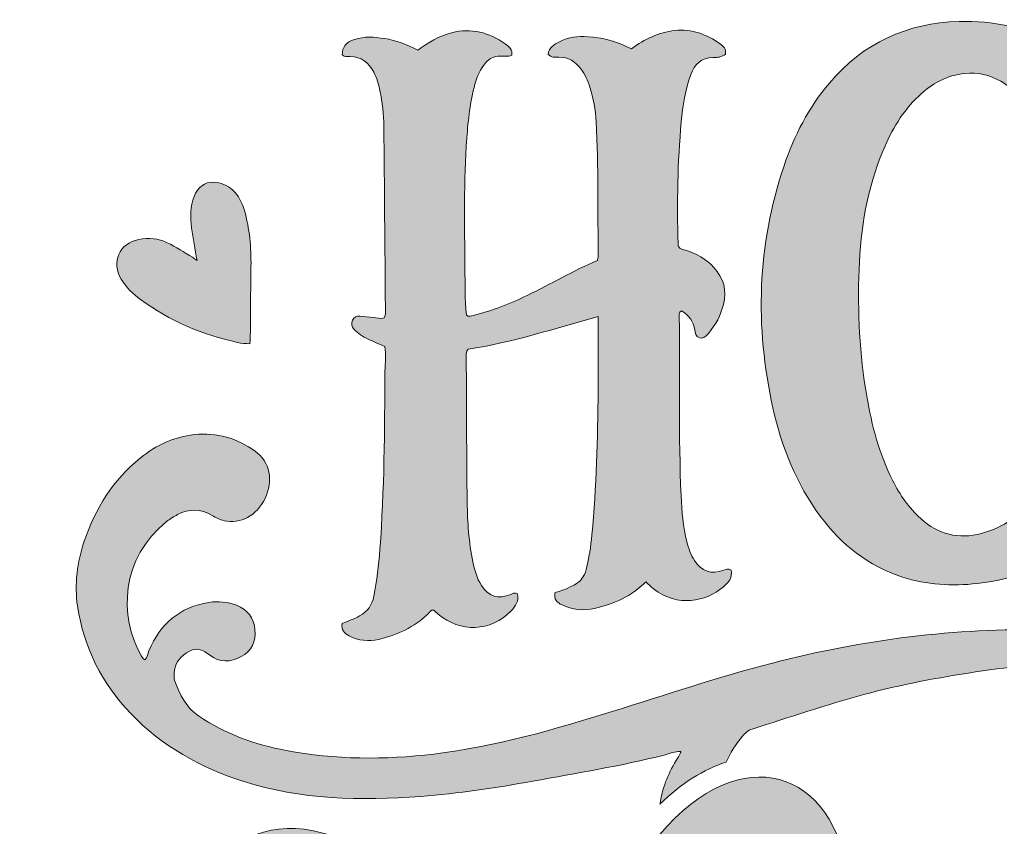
# Model space of a CAD drawing. Header units: inches. Extents: x 38 to 1024, y -1034 to -45.
# Drawn here: x 37.7 to 430.9, y -368.7 to -45 of the extents above; entities that cross this region are included whole.
import ezdxf

# ---------------------------------------------------------------- set-up
doc = ezdxf.new("R2010")
doc.units = ezdxf.units.IN
doc.header["$MEASUREMENT"] = 0
doc.layers.add('Layer 1', color=7, linetype='Continuous')

# ---------------------------------------------------------------- blocks, each defined once
blk = doc.blocks.new('block 6')
at = {"layer": 'Layer 1', "true_color": 0x2b568d}
h = blk.add_hatch(color=167, dxfattribs=at)
h.dxf.hatch_style = 2
edge = h.paths.add_edge_path()
edge.add_spline(control_points=[(479.91, -78.75), (463.51, -57.09), (442.11, -44.99), (414.37, -45.73), (393.4, -46.29), (375.93, -54.36), (362.31, -70.43), (353.99, -80.24), (348.21, -91.49), (344.13, -103.6), (333.36, -135.49), (332.42, -167.88), (339.7, -200.58), (343.19, -216.27), (349.01, -231.01), (358.68, -244.01), (367.2, -255.46), (377.93, -263.99), (391.64, -268.41), (401.43, -271.56), (411.44, -272.09), (421.64, -270.98), (437.08, -269.29), (450.93, -263.93), (462.84, -253.86), (474.45, -244.06), (482.45, -231.69), (488.3, -217.84), (497.41, -196.27), (500.97, -173.61), (501.37, -150.35), (501.51, -142.36), (500.91, -134.43), (499.58, -126.56), (496.64, -109.14), (490.63, -92.91), (479.91, -78.75)], knot_values=[0, 0, 0, 0, 1, 1, 1, 2, 2, 2, 3, 3, 3, 4, 4, 4, 5, 5, 5, 6, 6, 6, 7, 7, 7, 8, 8, 8, 9, 9, 9, 10, 10, 10, 11, 11, 11, 12, 12, 12, 12], degree=3, periodic=1)
edge = h.paths.add_edge_path()
edge.add_spline(control_points=[(462.98, -157.04), (462.57, -172.68), (461.31, -192.02), (455.91, -210.85), (453.34, -219.85), (449.89, -228.46), (444.34, -236.08), (439.02, -243.37), (432.26, -248.62), (423.33, -250.93), (414.07, -253.33), (406.01, -251.31), (398.95, -244.98), (394.16, -240.69), (390.62, -235.46), (387.73, -229.77), (382.3, -219.09), (379.3, -207.64), (377.31, -195.9), (374.45, -179.09), (373.57, -162.13), (374.21, -145.12), (374.82, -128.73), (377.43, -112.67), (383.85, -97.43), (387.28, -89.29), (391.69, -81.75), (398.16, -75.6), (403.37, -70.65), (409.35, -67.3), (416.68, -66.53), (421.87, -65.99), (426.56, -67.14), (431, -69.71), (437.08, -73.21), (441.89, -78.08), (445.93, -83.72), (453.21, -93.87), (457.37, -105.33), (459.94, -117.45), (462.44, -129.25), (463.16, -141.21), (462.98, -157.04)], knot_values=[0, 0, 0, 0, 1, 1, 1, 2, 2, 2, 3, 3, 3, 4, 4, 4, 5, 5, 5, 6, 6, 6, 7, 7, 7, 8, 8, 8, 9, 9, 9, 10, 10, 10, 11, 11, 11, 12, 12, 12, 13, 13, 13, 14, 14, 14, 14], degree=3, periodic=1)
h = blk.add_hatch(color=167, dxfattribs=at)
h.dxf.hatch_style = 2
edge = h.paths.add_edge_path()
edge.add_spline(control_points=[(320, -265.68), (315.02, -267.51), (311.06, -266.18), (308.19, -261.73), (306.72, -259.43), (305.85, -256.88), (305.21, -254.25), (303.73, -248.19), (303.12, -242.02), (302.85, -235.82), (301.83, -211.95), (302.44, -188.06), (302.16, -164.18), (302.15, -163.36), (301.65, -162.24), (303.07, -161.7), (305.94, -163.41), (307.85, -165.88), (308.4, -169.28), (308.62, -170.63), (308.54, -172.05), (310.24, -172.5), (312.01, -172.95), (313.04, -171.75), (313.97, -170.63), (316.78, -167.27), (318.73, -163.45), (319.86, -159.22), (321.4, -153.49), (319.85, -148.57), (315.98, -144.27), (312.91, -140.86), (308.96, -138.86), (304.69, -137.41), (303.7, -137.07), (302.53, -137.11), (301.81, -135.96), (301.76, -135.67), (301.64, -135.27), (301.63, -134.88), (301.22, -118.55), (301.45, -102.23), (302.93, -85.95), (303.52, -79.51), (304.49, -73.11), (306.77, -66.98), (308.35, -62.76), (310.95, -60.2), (315.72, -60.23), (317.43, -60.24), (319.19, -59.99), (320.65, -58.83), (321.01, -56.83), (319.87, -55.61), (318.55, -54.7), (313.09, -50.93), (307.18, -48.63), (300.35, -49.38), (293.87, -50.1), (288.22, -52.8), (283.05, -56.67), (282.31, -56.37), (281.68, -56.16), (281.08, -55.87), (276.18, -53.46), (270.98, -52.14), (265.54, -51.82), (261.58, -51.58), (257.69, -51.99), (254.12, -53.83), (252, -54.92), (249.88, -56.16), (249.53, -58.8), (250.83, -60.29), (252.35, -60.06), (253.83, -60.05), (257.65, -60.03), (260.52, -61.82), (262.75, -64.8), (264.38, -66.98), (265.48, -69.45), (266.28, -72.03), (267.7, -76.56), (268.56, -81.2), (268.81, -85.93), (269.79, -103.99), (269.41, -122.08), (269.63, -140.16), (269.64, -140.54), (269.45, -140.92), (269.29, -141.5), (259.7, -145.61), (250.63, -150.95), (241.18, -155.53), (234.25, -158.89), (227.13, -161.74), (219.61, -163.51), (218.73, -163.72), (217.85, -164.24), (216.77, -163.37), (216.2, -157.22), (216.25, -150.89), (216.2, -144.58), (216.04, -127.17), (215.64, -109.76), (216.96, -92.38), (217.51, -85.11), (218.26, -77.87), (220.22, -70.82), (221.1, -67.68), (222.34, -64.74), (224.54, -62.22), (226.08, -60.45), (227.89, -59.64), (230.18, -59.57), (231.76, -59.52), (233.4, -60.07), (235.04, -59.2), (235.31, -56.99), (233.87, -55.71), (232.33, -54.65), (225.81, -50.18), (218.8, -48.21), (210.88, -50.24), (205.82, -51.55), (201.47, -54.15), (197.26, -57.24), (192.97, -55.03), (188.6, -53.28), (183.91, -52.57), (179.89, -51.97), (175.84, -51.63), (171.89, -52.92), (168.41, -54.05), (166.95, -56.03), (167.01, -59.15), (167.93, -59.91), (169.04, -59.79), (170.11, -59.8), (174.66, -59.83), (177.69, -62.15), (179.68, -66.09), (180.84, -68.39), (181.61, -70.83), (182.12, -73.35), (183.1, -78.12), (183.62, -82.95), (183.67, -87.81), (183.92, -111.96), (184.12, -136.11), (184.3, -160.27), (184.31, -161.69), (184.71, -163.22), (183.82, -164.54), (182.25, -164.96), (180.81, -164.5), (179.35, -164.33), (177.6, -164.14), (175.86, -163.99), (174.11, -163.83), (172.77, -163.71), (171.71, -164.15), (171.15, -165.44), (170.57, -166.78), (170.58, -168.03), (171.73, -169.14), (173.39, -170.76), (175.27, -172.06), (177.36, -173.03), (179.55, -174.05), (181.77, -174.97), (184.04, -175.97), (184.74, -179.25), (184.15, -182.48), (184.13, -185.68), (184.01, -209.56), (183.88, -233.45), (182.11, -257.28), (181.63, -263.6), (180.94, -269.9), (179.67, -276.12), (178.95, -279.65), (177.21, -282.23), (173.97, -283.98), (171.73, -285.19), (169.32, -286.01), (167.03, -287.05), (166.46, -289.63), (167.82, -290.98), (169.75, -291.97), (173.52, -293.9), (177.58, -294.27), (181.59, -293.38), (189.07, -291.71), (195.83, -288.45), (201.48, -283.12), (202.12, -282.52), (202.47, -281.43), (203.73, -281.61), (204.29, -282.12), (204.87, -282.68), (205.48, -283.21), (214.28, -290.84), (226.6, -290.31), (234.71, -281.95), (236.56, -280.05), (237.86, -277.98), (237.32, -275.1), (235.99, -274.6), (235.29, -275.02), (234.54, -275.34), (229.52, -277.47), (225.68, -276.3), (222.78, -271.72), (220.95, -268.82), (220.06, -265.57), (219.38, -262.25), (217.76, -254.42), (217.23, -246.46), (217.12, -238.51), (216.84, -219.22), (216.83, -199.92), (216.73, -180.63), (216.73, -179.45), (216.42, -178.18), (217.47, -177.06), (235.08, -174.43), (252.06, -168.74), (269.67, -164), (269.67, -165.87), (269.67, -167.21), (269.67, -168.54), (269.65, -176.91), (269.65, -185.28), (269.6, -193.64), (269.46, -212.94), (268.91, -232.22), (267.1, -251.45), (266.66, -256.14), (265.97, -260.81), (264.8, -265.41), (264.09, -268.2), (262.63, -270.21), (260.05, -271.58), (257.56, -272.9), (254.94, -273.87), (252.3, -274.68), (251.73, -277.36), (253.21, -278.65), (255.13, -279.56), (259.3, -281.54), (263.67, -281.99), (268.16, -280.97), (275.9, -279.21), (282.95, -276.07), (288.7, -270.32), (289.82, -271.3), (290.79, -272.23), (291.84, -273.07), (301.47, -280.71), (312.77, -278.2), (319.79, -272.38), (321.89, -270.64), (323.52, -268.54), (322.92, -265.67), (321.7, -264.82), (320.87, -265.35), (320, -265.68)], knot_values=[0, 0, 0, 0, 1, 1, 1, 2, 2, 2, 3, 3, 3, 4, 4, 4, 5, 5, 5, 6, 6, 6, 7, 7, 7, 8, 8, 8, 9, 9, 9, 10, 10, 10, 11, 11, 11, 12, 12, 12, 13, 13, 13, 14, 14, 14, 15, 15, 15, 16, 16, 16, 17, 17, 17, 18, 18, 18, 19, 19, 19, 20, 20, 20, 21, 21, 21, 22, 22, 22, 23, 23, 23, 24, 24, 24, 25, 25, 25, 26, 26, 26, 27, 27, 27, 28, 28, 28, 29, 29, 29, 30, 30, 30, 31, 31, 31, 32, 32, 32, 33, 33, 33, 34, 34, 34, 35, 35, 35, 36, 36, 36, 37, 37, 37, 38, 38, 38, 39, 39, 39, 40, 40, 40, 41, 41, 41, 42, 42, 42, 43, 43, 43, 44, 44, 44, 45, 45, 45, 46, 46, 46, 47, 47, 47, 48, 48, 48, 49, 49, 49, 50, 50, 50, 51, 51, 51, 52, 52, 52, 53, 53, 53, 54, 54, 54, 55, 55, 55, 56, 56, 56, 57, 57, 57, 58, 58, 58, 59, 59, 59, 60, 60, 60, 61, 61, 61, 62, 62, 62, 63, 63, 63, 64, 64, 64, 65, 65, 65, 66, 66, 66, 67, 67, 67, 68, 68, 68, 69, 69, 69, 70, 70, 70, 71, 71, 71, 72, 72, 72, 73, 73, 73, 74, 74, 74, 75, 75, 75, 76, 76, 76, 77, 77, 77, 78, 78, 78, 79, 79, 79, 80, 80, 80, 81, 81, 81, 82, 82, 82, 83, 83, 83, 84, 84, 84, 85, 85, 85, 86, 86, 86, 87, 87, 87, 88, 88, 88, 89, 89, 89, 89], degree=3, periodic=1)
at = {"layer": 'Layer 1', "lineweight": 0}
for points, knots in [([(479.91, -78.75), (463.51, -57.09), (442.11, -44.99), (414.37, -45.73), (393.4, -46.29), (375.93, -54.36), (362.31, -70.43), (353.99, -80.24), (348.21, -91.49), (344.13, -103.6), (333.36, -135.49), (332.42, -167.88), (339.7, -200.58), (343.19, -216.27), (349.01, -231.01), (358.68, -244.01), (367.2, -255.46), (377.93, -263.99), (391.64, -268.41), (401.43, -271.56), (411.44, -272.09), (421.64, -270.98), (437.08, -269.29), (450.93, -263.93), (462.84, -253.86), (474.45, -244.06), (482.45, -231.69), (488.3, -217.84), (497.41, -196.27), (500.97, -173.61), (501.37, -150.35), (501.51, -142.36), (500.91, -134.43), (499.58, -126.56), (496.64, -109.14), (490.63, -92.91), (479.91, -78.75)], [0, 0, 0, 0, 1, 1, 1, 2, 2, 2, 3, 3, 3, 4, 4, 4, 5, 5, 5, 6, 6, 6, 7, 7, 7, 8, 8, 8, 9, 9, 9, 10, 10, 10, 11, 11, 11, 12, 12, 12, 12]), ([(320, -265.68), (315.02, -267.51), (311.06, -266.18), (308.19, -261.73), (306.72, -259.43), (305.85, -256.88), (305.21, -254.25), (303.73, -248.19), (303.12, -242.02), (302.85, -235.82), (301.83, -211.95), (302.44, -188.06), (302.16, -164.18), (302.15, -163.36), (301.65, -162.24), (303.07, -161.7), (305.94, -163.41), (307.85, -165.88), (308.4, -169.28), (308.62, -170.63), (308.54, -172.05), (310.24, -172.5), (312.01, -172.95), (313.04, -171.75), (313.97, -170.63), (316.78, -167.27), (318.73, -163.45), (319.86, -159.22), (321.4, -153.49), (319.85, -148.57), (315.98, -144.27), (312.91, -140.86), (308.96, -138.86), (304.69, -137.41), (303.7, -137.07), (302.53, -137.11), (301.81, -135.96), (301.76, -135.67), (301.64, -135.27), (301.63, -134.88), (301.22, -118.55), (301.45, -102.23), (302.93, -85.95), (303.52, -79.51), (304.49, -73.11), (306.77, -66.98), (308.35, -62.76), (310.95, -60.2), (315.72, -60.23), (317.43, -60.24), (319.19, -59.99), (320.65, -58.83), (321.01, -56.83), (319.87, -55.61), (318.55, -54.7), (313.09, -50.93), (307.18, -48.63), (300.35, -49.38), (293.87, -50.1), (288.22, -52.8), (283.05, -56.67), (282.31, -56.37), (281.68, -56.16), (281.08, -55.87), (276.18, -53.46), (270.98, -52.14), (265.54, -51.82), (261.58, -51.58), (257.69, -51.99), (254.12, -53.83), (252, -54.92), (249.88, -56.16), (249.53, -58.8), (250.83, -60.29), (252.35, -60.06), (253.83, -60.05), (257.65, -60.03), (260.52, -61.82), (262.75, -64.8), (264.38, -66.98), (265.48, -69.45), (266.28, -72.03), (267.7, -76.56), (268.56, -81.2), (268.81, -85.93), (269.79, -103.99), (269.41, -122.08), (269.63, -140.16), (269.64, -140.54), (269.45, -140.92), (269.29, -141.5), (259.7, -145.61), (250.63, -150.95), (241.18, -155.53), (234.25, -158.89), (227.13, -161.74), (219.61, -163.51), (218.73, -163.72), (217.85, -164.24), (216.77, -163.37), (216.2, -157.22), (216.25, -150.89), (216.2, -144.58), (216.04, -127.17), (215.64, -109.76), (216.96, -92.38), (217.51, -85.11), (218.26, -77.87), (220.22, -70.82), (221.1, -67.68), (222.34, -64.74), (224.54, -62.22), (226.08, -60.45), (227.89, -59.64), (230.18, -59.57), (231.76, -59.52), (233.4, -60.07), (235.04, -59.2), (235.31, -56.99), (233.87, -55.71), (232.33, -54.65), (225.81, -50.18), (218.8, -48.21), (210.88, -50.24), (205.82, -51.55), (201.47, -54.15), (197.26, -57.24), (192.97, -55.03), (188.6, -53.28), (183.91, -52.57), (179.89, -51.97), (175.84, -51.63), (171.89, -52.92), (168.41, -54.05), (166.95, -56.03), (167.01, -59.15), (167.93, -59.91), (169.04, -59.79), (170.11, -59.8), (174.66, -59.83), (177.69, -62.15), (179.68, -66.09), (180.84, -68.39), (181.61, -70.83), (182.12, -73.35), (183.1, -78.12), (183.62, -82.95), (183.67, -87.81), (183.92, -111.96), (184.12, -136.11), (184.3, -160.27), (184.31, -161.69), (184.71, -163.22), (183.82, -164.54), (182.25, -164.96), (180.81, -164.5), (179.35, -164.33), (177.6, -164.14), (175.86, -163.99), (174.11, -163.83), (172.77, -163.71), (171.71, -164.15), (171.15, -165.44), (170.57, -166.78), (170.58, -168.03), (171.73, -169.14), (173.39, -170.76), (175.27, -172.06), (177.36, -173.03), (179.55, -174.05), (181.77, -174.97), (184.04, -175.97), (184.74, -179.25), (184.15, -182.48), (184.13, -185.68), (184.01, -209.56), (183.88, -233.45), (182.11, -257.28), (181.63, -263.6), (180.94, -269.9), (179.67, -276.12), (178.95, -279.65), (177.21, -282.23), (173.97, -283.98), (171.73, -285.19), (169.32, -286.01), (167.03, -287.05), (166.46, -289.63), (167.82, -290.98), (169.75, -291.97), (173.52, -293.9), (177.58, -294.27), (181.59, -293.38), (189.07, -291.71), (195.83, -288.45), (201.48, -283.12), (202.12, -282.52), (202.47, -281.43), (203.73, -281.61), (204.29, -282.12), (204.87, -282.68), (205.48, -283.21), (214.28, -290.84), (226.6, -290.31), (234.71, -281.95), (236.56, -280.05), (237.86, -277.98), (237.32, -275.1), (235.99, -274.6), (235.29, -275.02), (234.54, -275.34), (229.52, -277.47), (225.68, -276.3), (222.78, -271.72), (220.95, -268.82), (220.06, -265.57), (219.38, -262.25), (217.76, -254.42), (217.23, -246.46), (217.12, -238.51), (216.84, -219.22), (216.83, -199.92), (216.73, -180.63), (216.73, -179.45), (216.42, -178.18), (217.47, -177.06), (235.08, -174.43), (252.06, -168.74), (269.67, -164), (269.67, -165.87), (269.67, -167.21), (269.67, -168.54), (269.65, -176.91), (269.65, -185.28), (269.6, -193.64), (269.46, -212.94), (268.91, -232.22), (267.1, -251.45), (266.66, -256.14), (265.97, -260.81), (264.8, -265.41), (264.09, -268.2), (262.63, -270.21), (260.05, -271.58), (257.56, -272.9), (254.94, -273.87), (252.3, -274.68), (251.73, -277.36), (253.21, -278.65), (255.13, -279.56), (259.3, -281.54), (263.67, -281.99), (268.16, -280.97), (275.9, -279.21), (282.95, -276.07), (288.7, -270.32), (289.82, -271.3), (290.79, -272.23), (291.84, -273.07), (301.47, -280.71), (312.77, -278.2), (319.79, -272.38), (321.89, -270.64), (323.52, -268.54), (322.92, -265.67), (321.7, -264.82), (320.87, -265.35), (320, -265.68)], [0, 0, 0, 0, 1, 1, 1, 2, 2, 2, 3, 3, 3, 4, 4, 4, 5, 5, 5, 6, 6, 6, 7, 7, 7, 8, 8, 8, 9, 9, 9, 10, 10, 10, 11, 11, 11, 12, 12, 12, 13, 13, 13, 14, 14, 14, 15, 15, 15, 16, 16, 16, 17, 17, 17, 18, 18, 18, 19, 19, 19, 20, 20, 20, 21, 21, 21, 22, 22, 22, 23, 23, 23, 24, 24, 24, 25, 25, 25, 26, 26, 26, 27, 27, 27, 28, 28, 28, 29, 29, 29, 30, 30, 30, 31, 31, 31, 32, 32, 32, 33, 33, 33, 34, 34, 34, 35, 35, 35, 36, 36, 36, 37, 37, 37, 38, 38, 38, 39, 39, 39, 40, 40, 40, 41, 41, 41, 42, 42, 42, 43, 43, 43, 44, 44, 44, 45, 45, 45, 46, 46, 46, 47, 47, 47, 48, 48, 48, 49, 49, 49, 50, 50, 50, 51, 51, 51, 52, 52, 52, 53, 53, 53, 54, 54, 54, 55, 55, 55, 56, 56, 56, 57, 57, 57, 58, 58, 58, 59, 59, 59, 60, 60, 60, 61, 61, 61, 62, 62, 62, 63, 63, 63, 64, 64, 64, 65, 65, 65, 66, 66, 66, 67, 67, 67, 68, 68, 68, 69, 69, 69, 70, 70, 70, 71, 71, 71, 72, 72, 72, 73, 73, 73, 74, 74, 74, 75, 75, 75, 76, 76, 76, 77, 77, 77, 78, 78, 78, 79, 79, 79, 80, 80, 80, 81, 81, 81, 82, 82, 82, 83, 83, 83, 84, 84, 84, 85, 85, 85, 86, 86, 86, 87, 87, 87, 88, 88, 88, 89, 89, 89, 89]), ([(462.98, -157.04), (462.57, -172.68), (461.31, -192.02), (455.91, -210.85), (453.34, -219.85), (449.89, -228.46), (444.34, -236.08), (439.02, -243.37), (432.26, -248.62), (423.33, -250.93), (414.07, -253.33), (406.01, -251.31), (398.95, -244.98), (394.16, -240.69), (390.62, -235.46), (387.73, -229.77), (382.3, -219.09), (379.3, -207.64), (377.31, -195.9), (374.45, -179.09), (373.57, -162.13), (374.21, -145.12), (374.82, -128.73), (377.43, -112.67), (383.85, -97.43), (387.28, -89.29), (391.69, -81.75), (398.16, -75.6), (403.37, -70.65), (409.35, -67.3), (416.68, -66.53), (421.87, -65.99), (426.56, -67.14), (431, -69.71), (437.08, -73.21), (441.89, -78.08), (445.93, -83.72), (453.21, -93.87), (457.37, -105.33), (459.94, -117.45), (462.44, -129.25), (463.16, -141.21), (462.98, -157.04)], [0, 0, 0, 0, 1, 1, 1, 2, 2, 2, 3, 3, 3, 4, 4, 4, 5, 5, 5, 6, 6, 6, 7, 7, 7, 8, 8, 8, 9, 9, 9, 10, 10, 10, 11, 11, 11, 12, 12, 12, 13, 13, 13, 14, 14, 14, 14])]:
    blk.add_open_spline(points, degree=3, knots=knots, dxfattribs=at)
blk = doc.blocks.new('block 7')
at = {"layer": 'Layer 1', "true_color": 0x2b568d}
h = blk.add_hatch(color=167, dxfattribs=at)
h.dxf.hatch_style = 2
edge = h.paths.add_edge_path()
edge.add_spline(control_points=[(372.02, -504.75), (365.47, -510.83), (352.85, -522.99), (340.22, -526.26), (333.67, -528.13), (325.72, -527.66), (307.95, -524.86), (307.48, -524.86), (307.02, -524.39), (307.02, -522.99), (333.2, -505.22), (349.57, -481.37), (360.33, -451.9), (408.66, -320.72), (271.69, -289.21), (247.75, -508.09), (244.93, -511.18), (243.39, -516.07), (242.02, -520.18), (241.4, -522.35), (238.75, -526.34), (235.09, -530.78), (230.88, -532.92), (225.86, -536.59), (220.54, -545.37), (216.2, -548.89), (211.89, -551.6), (208.35, -552.45), (208.82, -549.18), (210.22, -545.44), (210.69, -543.56), (218.17, -492.59), (216.77, -435.54), (189.18, -393.45), (180.76, -380.35), (170, -373.34), (155.5, -370.06), (135.39, -366.32), (122.3, -374.27), (109.21, -391.11), (59.63, -453.31), (37.66, -611.84), (102.66, -662.35), (128.38, -682.46), (162.05, -677.78), (185.43, -631.48), (202.27, -597.34), (197.12, -587.06), (206.48, -586.12), (213.79, -585.56), (229.57, -578.05), (242.61, -563.81), (242.99, -563.58), (243.4, -563.37), (243.88, -563.21), (245.29, -565.54), (244.82, -567.88), (244.82, -570.22), (245.29, -593.6), (249.49, -621.2), (259.78, -654.87), (264.46, -669.36), (272.41, -673.57), (280.36, -673.57), (308.89, -673.57), (296.26, -626.81), (294.39, -608.57), (293.45, -598.75), (292.52, -585.65), (292.05, -566.01), (292.05, -561.8), (291.58, -559), (295.32, -559.46), (315.9, -560.87), (335.08, -562.74), (355.18, -550.11), (361.26, -545.9), (379.5, -532.34), (385.11, -525.79), (399.61, -509.89), (382.31, -495.4), (372.02, -504.75)], knot_values=[0, 0, 0, 0, 1, 1, 1, 2, 2, 2, 3, 3, 3, 4, 4, 4, 5, 5, 5, 6, 6, 6, 7, 7, 7, 8, 8, 8, 9, 9, 9, 10, 10, 10, 11, 11, 11, 12, 12, 12, 13, 13, 13, 14, 14, 14, 15, 15, 15, 16, 16, 16, 17, 17, 17, 18, 18, 18, 19, 19, 19, 20, 20, 20, 21, 21, 21, 22, 22, 22, 23, 23, 23, 24, 24, 24, 25, 25, 25, 26, 26, 26, 27, 27, 27, 27], degree=3, periodic=1)
edge = h.paths.add_edge_path()
edge.add_spline(control_points=[(172.34, -529.07), (172.34, -529.54), (171.87, -530), (171.87, -530.47), (170.47, -530.94), (169.53, -530), (168.13, -529.54), (157.38, -524.86), (146.62, -535.15), (151.3, -551.52), (156.91, -572.56), (166.26, -571.16), (163.92, -579.11), (160.18, -594.07), (153.63, -616.52), (143.34, -627.27), (133.06, -637.09), (124.17, -630.08), (118.09, -616.99), (97.05, -572.09), (124.64, -408.41), (150.36, -408.41), (166.73, -408.41), (175.61, -487.45), (172.34, -529.07)], knot_values=[0, 0, 0, 0, 1, 1, 1, 2, 2, 2, 3, 3, 3, 4, 4, 4, 5, 5, 5, 6, 6, 6, 7, 7, 7, 8, 8, 8, 8], degree=3, periodic=1)
edge = h.paths.add_edge_path()
edge.add_spline(control_points=[(296.26, -488.85), (296.26, -487.45), (296.26, -486.51), (296.26, -485.58), (300.47, -457.98), (311.23, -401.87), (333.67, -386.9), (337.41, -394.38), (336.48, -409.35), (335.08, -417.3), (326.66, -460.79), (300.94, -487.45), (296.26, -488.85)], knot_values=[0, 0, 0, 0, 1, 1, 1, 2, 2, 2, 3, 3, 3, 4, 4, 4, 4], degree=3, periodic=1)
at = {"layer": 'Layer 1', "lineweight": 0}
blk.add_open_spline([(372.02, -504.75), (365.47, -510.83), (352.85, -522.99), (340.22, -526.26), (333.67, -528.13), (325.72, -527.66), (307.95, -524.86), (307.48, -524.86), (307.02, -524.39), (307.02, -522.99), (333.2, -505.22), (349.57, -481.37), (360.33, -451.9), (408.66, -320.72), (271.69, -289.21), (247.75, -508.09), (244.93, -511.18), (243.39, -516.07), (242.02, -520.18), (241.4, -522.35), (238.75, -526.34), (235.09, -530.78), (230.88, -532.92), (225.86, -536.59), (220.54, -545.37), (216.2, -548.89), (211.89, -551.6), (208.35, -552.45), (208.82, -549.18), (210.22, -545.44), (210.69, -543.56), (218.17, -492.59), (216.77, -435.54), (189.18, -393.45), (180.76, -380.35), (170, -373.34), (155.5, -370.06), (135.39, -366.32), (122.3, -374.27), (109.21, -391.11), (59.63, -453.31), (37.66, -611.84), (102.66, -662.35), (128.38, -682.46), (162.05, -677.78), (185.43, -631.48), (202.27, -597.34), (197.12, -587.06), (206.48, -586.12), (213.79, -585.56), (229.57, -578.05), (242.61, -563.81), (242.99, -563.58), (243.4, -563.37), (243.88, -563.21), (245.29, -565.54), (244.82, -567.88), (244.82, -570.22), (245.29, -593.6), (249.49, -621.2), (259.78, -654.87), (264.46, -669.36), (272.41, -673.57), (280.36, -673.57), (308.89, -673.57), (296.26, -626.81), (294.39, -608.57), (293.45, -598.75), (292.52, -585.65), (292.05, -566.01), (292.05, -561.8), (291.58, -559), (295.32, -559.46), (315.9, -560.87), (335.08, -562.74), (355.18, -550.11), (361.26, -545.9), (379.5, -532.34), (385.11, -525.79), (399.61, -509.89), (382.31, -495.4), (372.02, -504.75)], degree=3, knots=[0, 0, 0, 0, 1, 1, 1, 2, 2, 2, 3, 3, 3, 4, 4, 4, 5, 5, 5, 6, 6, 6, 7, 7, 7, 8, 8, 8, 9, 9, 9, 10, 10, 10, 11, 11, 11, 12, 12, 12, 13, 13, 13, 14, 14, 14, 15, 15, 15, 16, 16, 16, 17, 17, 17, 18, 18, 18, 19, 19, 19, 20, 20, 20, 21, 21, 21, 22, 22, 22, 23, 23, 23, 24, 24, 24, 25, 25, 25, 26, 26, 26, 27, 27, 27, 27], dxfattribs=at)
blk = doc.blocks.new('block 8')
at = {"layer": 'Layer 1', "true_color": 0xd21b30}
h = blk.add_hatch(color=242, dxfattribs=at)
h.dxf.hatch_style = 2
edge = h.paths.add_edge_path()
edge.add_spline(control_points=[(86.16, -157.2), (97.83, -165.85), (110.98, -171.2), (125.06, -174.41), (126.64, -174.77), (128.29, -174.74), (129.93, -174.9), (130.03, -174.27), (130.13, -173.93), (130.13, -173.58), (130.23, -163.68), (130.26, -153.78), (130.42, -143.87), (130.54, -136.27), (129.86, -128.8), (127.81, -121.45), (126.93, -118.3), (125.43, -115.57), (123.08, -113.29), (120.92, -111.2), (118.24, -110.33), (115.36, -110.17), (111.92, -109.98), (109.06, -112.15), (107.61, -115.82), (105.99, -119.9), (106.04, -124.16), (106.59, -128.39), (107.14, -132.67), (108.01, -136.9), (108.81, -141.53), (108.05, -140.99), (107.54, -140.55), (106.97, -140.22), (103.62, -138.24), (100.37, -136.08), (96.88, -134.39), (93.3, -132.66), (89.39, -132.4), (85.45, -133.12), (77.59, -134.55), (74.26, -142.24), (78.41, -149.04), (80.43, -152.35), (83.11, -154.94), (86.16, -157.2)], knot_values=[0, 0, 0, 0, 1, 1, 1, 2, 2, 2, 3, 3, 3, 4, 4, 4, 5, 5, 5, 6, 6, 6, 7, 7, 7, 8, 8, 8, 9, 9, 9, 10, 10, 10, 11, 11, 11, 12, 12, 12, 13, 13, 13, 14, 14, 14, 15, 15, 15, 15], degree=3, periodic=1)
h = blk.add_hatch(color=242, dxfattribs=at)
h.dxf.hatch_style = 2
edge = h.paths.add_edge_path()
edge.add_spline(control_points=[(489.87, -293.02), (476.77, -291.19), (463.59, -290.07), (450.37, -289.69), (412.75, -288.6), (375.83, -293.5), (339.46, -302.88), (317.78, -308.47), (296.59, -315.65), (275.23, -322.29), (251.78, -329.58), (228.23, -336.41), (203.75, -339.32), (183.93, -341.67), (164.18, -341.64), (144.52, -337.91), (131.94, -335.52), (120.13, -331.26), (109.41, -324.06), (104.25, -320.59), (102, -315.44), (99.91, -310.07), (99.49, -309), (99.5, -307.66), (99.63, -306.48), (100.09, -302.54), (102.35, -299.79), (105.81, -298.05), (108.89, -296.51), (111.32, -297.67), (113.9, -299.69), (117.78, -302.72), (122.22, -302.63), (126.45, -300.3), (130.65, -297.99), (132.44, -294.22), (132.02, -289.47), (131.6, -284.71), (129.08, -281.4), (124.66, -279.71), (121.09, -278.35), (117.32, -277.94), (113.51, -278.56), (101.84, -280.44), (94.06, -287.17), (89.49, -297.91), (88.97, -299.13), (89.08, -300.63), (87.91, -301.54), (87.2, -301.3), (86.91, -300.69), (86.57, -300.12), (77.16, -284.01), (78.37, -260.66), (96.59, -246.19), (97.96, -245.11), (99.46, -244.16), (101.02, -243.37), (105.66, -241.01), (110.3, -240.8), (114.85, -243.7), (116.34, -244.65), (117.91, -245.41), (119.64, -245.8), (126.24, -247.29), (132.76, -243.76), (136.05, -236.9), (139.46, -229.8), (138.09, -222.26), (132.13, -217.97), (124.89, -212.75), (116.69, -210.38), (107.71, -211.31), (99.55, -212.15), (92.43, -215.54), (86.1, -220.64), (75.17, -229.46), (68.01, -240.85), (63.58, -254.07), (60.75, -262.51), (59.56, -271.19), (60.88, -280), (63.36, -296.63), (70.61, -311.02), (82.28, -323.14), (94.83, -336.19), (110.11, -344.75), (127.19, -350.24), (150.48, -357.73), (174.4, -358.11), (198.49, -356.29), (213.57, -355.16), (228.51, -352.93), (243.37, -350.2), (260.99, -346.96), (278.71, -344.14), (296.11, -339.73), (298.28, -339.18), (300.38, -338.2), (302.72, -338.3), (302.71, -338.58), (302.74, -338.75), (302.68, -338.85), (302.08, -339.89), (301.48, -340.94), (300.85, -341.96), (297.45, -347.46), (295.28, -353.28), (294.38, -359.44), (303.01, -350.96), (312, -345.41), (320.91, -342.62), (322.54, -338.92), (324.73, -335.43), (327.53, -332.18), (328.6, -330.93), (329.69, -329.84), (331.34, -329.32), (346.26, -324.66), (361.03, -319.53), (376.13, -315.47), (405.68, -307.54), (435.97, -304.18), (466.27, -300.83), (474.18, -299.96), (482.08, -299.07), (489.98, -298.11), (494.02, -297.62), (495.27, -296.88), (494.9, -295.21), (494.29, -292.39), (491.59, -293.27), (489.87, -293.02)], knot_values=[0, 0, 0, 0, 1, 1, 1, 2, 2, 2, 3, 3, 3, 4, 4, 4, 5, 5, 5, 6, 6, 6, 7, 7, 7, 8, 8, 8, 9, 9, 9, 10, 10, 10, 11, 11, 11, 12, 12, 12, 13, 13, 13, 14, 14, 14, 15, 15, 15, 16, 16, 16, 17, 17, 17, 18, 18, 18, 19, 19, 19, 20, 20, 20, 21, 21, 21, 22, 22, 22, 23, 23, 23, 24, 24, 24, 25, 25, 25, 26, 26, 26, 27, 27, 27, 28, 28, 28, 29, 29, 29, 30, 30, 30, 31, 31, 31, 32, 32, 32, 33, 33, 33, 34, 34, 34, 35, 35, 35, 36, 36, 36, 37, 37, 37, 38, 38, 38, 39, 39, 39, 40, 40, 40, 41, 41, 41, 42, 42, 42, 43, 43, 43, 44, 44, 44, 44], degree=3, periodic=1)
at = {"layer": 'Layer 1', "lineweight": 0}
for points, knots in [([(86.16, -157.2), (97.83, -165.85), (110.98, -171.2), (125.06, -174.41), (126.64, -174.77), (128.29, -174.74), (129.93, -174.9), (130.03, -174.27), (130.13, -173.93), (130.13, -173.58), (130.23, -163.68), (130.26, -153.78), (130.42, -143.87), (130.54, -136.27), (129.86, -128.8), (127.81, -121.45), (126.93, -118.3), (125.43, -115.57), (123.08, -113.29), (120.92, -111.2), (118.24, -110.33), (115.36, -110.17), (111.92, -109.98), (109.06, -112.15), (107.61, -115.82), (105.99, -119.9), (106.04, -124.16), (106.59, -128.39), (107.14, -132.67), (108.01, -136.9), (108.81, -141.53), (108.05, -140.99), (107.54, -140.55), (106.97, -140.22), (103.62, -138.24), (100.37, -136.08), (96.88, -134.39), (93.3, -132.66), (89.39, -132.4), (85.45, -133.12), (77.59, -134.55), (74.26, -142.24), (78.41, -149.04), (80.43, -152.35), (83.11, -154.94), (86.16, -157.2)], [0, 0, 0, 0, 1, 1, 1, 2, 2, 2, 3, 3, 3, 4, 4, 4, 5, 5, 5, 6, 6, 6, 7, 7, 7, 8, 8, 8, 9, 9, 9, 10, 10, 10, 11, 11, 11, 12, 12, 12, 13, 13, 13, 14, 14, 14, 15, 15, 15, 15]), ([(489.87, -293.02), (476.77, -291.19), (463.59, -290.07), (450.37, -289.69), (412.75, -288.6), (375.83, -293.5), (339.46, -302.88), (317.78, -308.47), (296.59, -315.65), (275.23, -322.29), (251.78, -329.58), (228.23, -336.41), (203.75, -339.32), (183.93, -341.67), (164.18, -341.64), (144.52, -337.91), (131.94, -335.52), (120.13, -331.26), (109.41, -324.06), (104.25, -320.59), (102, -315.44), (99.91, -310.07), (99.49, -309), (99.5, -307.66), (99.63, -306.48), (100.09, -302.54), (102.35, -299.79), (105.81, -298.05), (108.89, -296.51), (111.32, -297.67), (113.9, -299.69), (117.78, -302.72), (122.22, -302.63), (126.45, -300.3), (130.65, -297.99), (132.44, -294.22), (132.02, -289.47), (131.6, -284.71), (129.08, -281.4), (124.66, -279.71), (121.09, -278.35), (117.32, -277.94), (113.51, -278.56), (101.84, -280.44), (94.06, -287.17), (89.49, -297.91), (88.97, -299.13), (89.08, -300.63), (87.91, -301.54), (87.2, -301.3), (86.91, -300.69), (86.57, -300.12), (77.16, -284.01), (78.37, -260.66), (96.59, -246.19), (97.96, -245.11), (99.46, -244.16), (101.02, -243.37), (105.66, -241.01), (110.3, -240.8), (114.85, -243.7), (116.34, -244.65), (117.91, -245.41), (119.64, -245.8), (126.24, -247.29), (132.76, -243.76), (136.05, -236.9), (139.46, -229.8), (138.09, -222.26), (132.13, -217.97), (124.89, -212.75), (116.69, -210.38), (107.71, -211.31), (99.55, -212.15), (92.43, -215.54), (86.1, -220.64), (75.17, -229.46), (68.01, -240.85), (63.58, -254.07), (60.75, -262.51), (59.56, -271.19), (60.88, -280), (63.36, -296.63), (70.61, -311.02), (82.28, -323.14), (94.83, -336.19), (110.11, -344.75), (127.19, -350.24), (150.48, -357.73), (174.4, -358.11), (198.49, -356.29), (213.57, -355.16), (228.51, -352.93), (243.37, -350.2), (260.99, -346.96), (278.71, -344.14), (296.11, -339.73), (298.28, -339.18), (300.38, -338.2), (302.72, -338.3), (302.71, -338.58), (302.74, -338.75), (302.68, -338.85), (302.08, -339.89), (301.48, -340.94), (300.85, -341.96), (297.45, -347.46), (295.28, -353.28), (294.38, -359.44), (303.01, -350.96), (312, -345.41), (320.91, -342.62), (322.54, -338.92), (324.73, -335.43), (327.53, -332.18), (328.6, -330.93), (329.69, -329.84), (331.34, -329.32), (346.26, -324.66), (361.03, -319.53), (376.13, -315.47), (405.68, -307.54), (435.97, -304.18), (466.27, -300.83), (474.18, -299.96), (482.08, -299.07), (489.98, -298.11), (494.02, -297.62), (495.27, -296.88), (494.9, -295.21), (494.29, -292.39), (491.59, -293.27), (489.87, -293.02)], [0, 0, 0, 0, 1, 1, 1, 2, 2, 2, 3, 3, 3, 4, 4, 4, 5, 5, 5, 6, 6, 6, 7, 7, 7, 8, 8, 8, 9, 9, 9, 10, 10, 10, 11, 11, 11, 12, 12, 12, 13, 13, 13, 14, 14, 14, 15, 15, 15, 16, 16, 16, 17, 17, 17, 18, 18, 18, 19, 19, 19, 20, 20, 20, 21, 21, 21, 22, 22, 22, 23, 23, 23, 24, 24, 24, 25, 25, 25, 26, 26, 26, 27, 27, 27, 28, 28, 28, 29, 29, 29, 30, 30, 30, 31, 31, 31, 32, 32, 32, 33, 33, 33, 34, 34, 34, 35, 35, 35, 36, 36, 36, 37, 37, 37, 38, 38, 38, 39, 39, 39, 40, 40, 40, 41, 41, 41, 42, 42, 42, 43, 43, 43, 44, 44, 44, 44])]:
    blk.add_open_spline(points, degree=3, knots=knots, dxfattribs=at)
blk = doc.blocks.new('block 2')
at = {"layer": 'Layer 1'}
for name in ['block 6', 'block 8', 'block 7']:
    blk.add_blockref(name, (0, 0), dxfattribs=at)

msp = doc.modelspace()

# ---------------------------------------------------------------- block references
at = {"layer": 'Layer 1'}
msp.add_blockref('block 2', (0, 0), dxfattribs=at)

doc.saveas('drawing.dxf')
